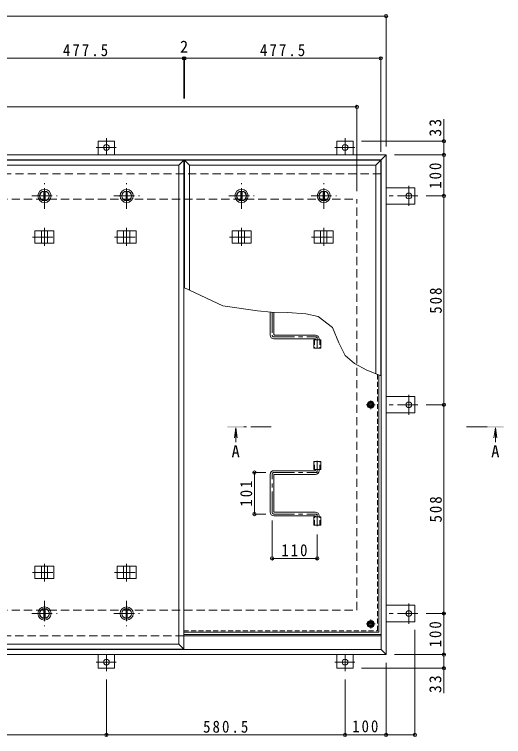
# Model space of a CAD drawing. Units: millimetres at full size, sheet at 1:10. Extents: x -2686 to 2752, y -1962 to 1894.
# Drawn here: x -1345 to -155, y -327 to 1431 of the extents above; entities that cross this region are included whole.
import ezdxf
from ezdxf.enums import TextEntityAlignment as Align

# ---------------------------------------------------------------- set-up
doc = ezdxf.new("R2010")
doc.units = ezdxf.units.MM
doc.header["$LTSCALE"] = 10
doc.header["$PDMODE"] = 32
doc.header["$PDSIZE"] = 8
for name, pattern in [('CHAIN1', [8, 5, -1, 1, -1]), ('DASHED1', [1.8, 1.2, -0.6]), ('DASHED2', [3, 2, -1])]:
    doc.linetypes.add(name, pattern=pattern)
for name, color, linetype, lineweight in [('0-1_躯体', 2, 'DASHED2', 9), ('0-2_仕上', 4, 'Continuous', 9), ('0-3_建具', 4, 'Continuous', 9), ('0-5_寸法', 7, 'Continuous', 9), ('0-6_ハッチ', 6, 'Continuous', 9), ('0-7_021', 5, 'Continuous', 5), ('0-A_061', 3, 'CHAIN1', 9), ('0-B_062', 2, 'Continuous', 9), ('0-C_084', 2, 'Continuous', 9), ('0-E_090', 3, 'Continuous', 9), ('0-F_092', 7, 'Continuous', 9)]:
    doc.layers.add(name, color=color, linetype=linetype, lineweight=lineweight)
doc.styles.add('ＭＳ ゴシック', font='')
doc.styles.get('ＭＳ ゴシック').set_extended_font_data('MS Gothic')

msp = doc.modelspace()

# ---------------------------------------------------------------- linework, layer by layer
at = {"layer": '0-1_躯体'}
for p, q in [((-452.35, 1042.92), (-2370.35, 1042.92)), ((-2311.35, 980.92), (-511.35, 980.92)), ((-511.35, -19.08), (-511.35, 980.92)), ((-2311.35, -19.08), (-511.35, -19.08)), ((-932.85, -81.08), (-2370.35, -81.08))]:
    msp.add_line(p, q, dxfattribs=at)
at = {"layer": '0-1_躯体', "linetype": 'Continuous'}
msp.add_line((-452.35, -81.08), (-932.85, -81.08), dxfattribs=at)
at = {"layer": '0-2_仕上'}
for p, q in [((-1410.35, 1075.92), (-932.85, 1075.92)), ((-944.85, 1063.92), (-932.85, 1075.92)), ((-932.85, -114.08), (-932.85, 1075.92)), ((-930.85, 1075.92), (-453.35, 1075.92)), ((-918.85, 1063.92), (-930.85, 1075.92)), ((-930.85, 765.58), (-930.85, 1075.92)), ((-465.35, 1063.92), (-453.35, 1075.92)), ((-453.35, 551.69), (-453.35, 1075.92)), ((-1398.35, 1063.92), (-944.85, 1063.92)), ((-944.85, -102.08), (-944.85, 1063.92)), ((-918.85, 1063.92), (-465.35, 1063.92)), ((-918.85, 759.88), (-918.85, 1063.92)), ((-465.35, 556.34), (-465.35, 1063.92)), ((-806.37, 425.09), (-809.63, 400.3)), ((-806.37, 425.09), (-806.37, 389.48)), ((-806.37, 425.09), (-803.11, 400.3)), ((-174.65, 425.09), (-177.91, 400.3)), ((-174.65, 425.09), (-171.38, 400.3)), ((-174.65, 425.09), (-174.65, 389.48)), ((-1398.35, -102.08), (-944.85, -102.08)), ((-944.85, -102.08), (-932.85, -114.08)), ((-1410.35, -114.08), (-932.85, -114.08))]:
    msp.add_line(p, q, dxfattribs=at)
at = {"layer": '0-2_仕上', "color": 3}
for p, q in [((-616.5, 638.92), (-616.5, 618.92)), ((-616.5, 638.92), (-599.2, 638.92)), ((-599.2, 638.92), (-599.2, 618.92)), ((-616.5, 618.92), (-599.2, 618.92)), ((-616.5, 322.92), (-616.5, 342.92)), ((-616.5, 342.92), (-599.2, 342.92)), ((-599.2, 322.92), (-599.2, 342.92)), ((-616.5, 322.92), (-599.2, 322.92)), ((-616.5, 187.92), (-616.5, 207.92)), ((-616.5, 207.92), (-599.2, 207.92)), ((-599.2, 187.92), (-599.2, 207.92)), ((-616.5, 187.92), (-599.2, 187.92))]:
    msp.add_line(p, q, dxfattribs=at)
at = {"layer": '0-2_仕上', "color": 3, "linetype": 'DASHED1'}
for p, q in [((-614.2, 638.92), (-614.2, 618.92)), ((-601.5, 638.92), (-601.5, 618.92)), ((-614.2, 322.92), (-614.2, 342.92)), ((-601.5, 322.92), (-601.5, 342.92)), ((-614.2, 187.92), (-614.2, 207.92)), ((-601.5, 187.92), (-601.5, 207.92))]:
    msp.add_line(p, q, dxfattribs=at)
at = {"layer": '0-2_仕上', "linetype": 'CHAIN1'}
for p, q in [((-719.72, 427.09), (-786.37, 427.09)), ((-194.65, 427.09), (-246.33, 427.09))]:
    msp.add_line(p, q, dxfattribs=at)
at = {"layer": '0-2_仕上'}
for points in [[(-826.37, 425.09), (-826.37, 429.09), (-786.37, 425.09), (-786.37, 429.09)], [(-194.65, 425.09), (-194.65, 429.09), (-154.65, 425.09), (-154.65, 429.09)]]:
    msp.add_solid(points, dxfattribs=at)
at = {"layer": '0-3_建具', "color": 2}
for p, q in [((-440.35, 1088.92), (-2382.35, 1088.92)), ((-452.35, 1076.92), (-2370.35, 1076.92)), ((-440.35, 1088.92), (-452.35, 1076.92)), ((-452.35, -115.08), (-452.35, 1076.92)), ((-440.35, -127.08), (-440.35, 1088.92)), ((-452.35, -81.08), (-932.85, -81.08)), ((-452.35, -115.08), (-2370.35, -115.08)), ((-440.35, -127.08), (-452.35, -115.08)), ((-440.35, -127.08), (-2382.35, -127.08))]:
    msp.add_line(p, q, dxfattribs=at)
at = {"layer": '0-3_建具'}
for p, q in [((-1294.69, 903.92), (-1294.69, 873.92)), ((-1294.69, 903.92), (-1248.51, 903.92)), ((-1279.1, 903.92), (-1279.1, 873.92)), ((-1264.1, 903.92), (-1264.1, 873.92)), ((-1248.51, 903.92), (-1248.51, 873.92)), ((-1094.69, 903.92), (-1094.69, 873.92)), ((-1094.69, 903.92), (-1048.51, 903.92)), ((-1079.1, 903.92), (-1079.1, 873.92)), ((-1064.1, 903.92), (-1064.1, 873.92)), ((-1048.51, 903.92), (-1048.51, 873.92)), ((-815.19, 903.92), (-815.19, 873.92)), ((-815.19, 903.92), (-769.01, 903.92)), ((-799.6, 903.92), (-799.6, 873.92)), ((-784.6, 903.92), (-784.6, 873.92)), ((-769.01, 903.92), (-769.01, 873.92)), ((-615.19, 903.92), (-615.19, 873.92)), ((-615.19, 903.92), (-569.01, 903.92)), ((-599.6, 903.92), (-599.6, 873.92)), ((-584.6, 903.92), (-584.6, 873.92)), ((-569.01, 903.92), (-569.01, 873.92)), ((-1294.69, 873.92), (-1248.51, 873.92)), ((-1094.69, 873.92), (-1048.51, 873.92)), ((-815.19, 873.92), (-769.01, 873.92)), ((-615.19, 873.92), (-569.01, 873.92)), ((-1294.69, 57.92), (-1294.69, 87.92)), ((-1294.69, 87.92), (-1248.51, 87.92)), ((-1279.1, 57.92), (-1279.1, 87.92)), ((-1264.1, 57.92), (-1264.1, 87.92)), ((-1248.51, 57.92), (-1248.51, 87.92)), ((-1094.69, 57.92), (-1094.69, 87.92)), ((-1094.69, 87.92), (-1048.51, 87.92)), ((-1079.1, 57.92), (-1079.1, 87.92)), ((-1064.1, 57.92), (-1064.1, 87.92)), ((-1048.51, 57.92), (-1048.51, 87.92)), ((-1294.69, 57.92), (-1248.51, 57.92)), ((-1094.69, 57.92), (-1048.51, 57.92))]:
    msp.add_line(p, q, dxfattribs=at)
at = {"layer": '0-3_建具', "linetype": 'CHAIN1'}
for p, q in [((-1271.6, 911.04), (-1271.6, 867.8)), ((-1071.6, 911.04), (-1071.6, 867.8)), ((-792.1, 911.04), (-792.1, 867.8)), ((-592.1, 911.04), (-592.1, 867.8)), ((-1301.01, 888.92), (-1242.19, 888.92)), ((-1101.01, 888.92), (-1042.19, 888.92)), ((-821.51, 888.92), (-762.69, 888.92)), ((-621.51, 888.92), (-562.69, 888.92)), ((-1271.6, 50.81), (-1271.6, 94.04)), ((-1071.6, 50.81), (-1071.6, 94.04)), ((-1301.01, 72.92), (-1242.19, 72.92)), ((-1101.01, 72.92), (-1042.19, 72.92))]:
    msp.add_line(p, q, dxfattribs=at)
at = {"layer": '0-5_寸法'}
for p, q in [((-299.63, 1122.12), (-299.63, 1175.88)), ((-299.63, -160.28), (-299.63, -220.62))]:
    msp.add_line(p, q, dxfattribs=at)
msp.add_lwpolyline([(-452.35, 551.31), (-486.89, 564.68), (-517.12, 581.1), (-539.69, 600.34), (-555.05, 631.79), (-570.86, 669.25), (-605.83, 695.47), (-635.79, 702.13), (-679.91, 705.46), (-720.29, 705.88), (-753.58, 709.62), (-837.71, 721.28), (-932.85, 766.54)], dxfattribs=at)
at = {"layer": '0-6_ハッチ'}
for p, q in [((-722.35, 706.11), (-722.35, 650.42)), ((-713.35, 705.81), (-713.35, 651.42)), ((-712.35, 650.42), (-612.35, 650.42)), ((-613.35, 641.42), (-713.35, 641.42)), ((-612.35, 640.42), (-612.35, 638.92)), ((-603.35, 641.42), (-603.35, 638.92)), ((-613.35, 320.42), (-713.35, 320.42)), ((-612.35, 321.42), (-612.35, 322.92)), ((-603.35, 320.42), (-603.35, 322.92)), ((-722.35, 219.42), (-722.35, 311.42)), ((-713.35, 220.42), (-713.35, 310.42)), ((-712.35, 311.42), (-612.35, 311.42)), ((-712.35, 219.42), (-612.35, 219.42)), ((-613.35, 210.42), (-713.35, 210.42)), ((-612.35, 209.42), (-612.35, 207.92)), ((-603.35, 210.42), (-603.35, 207.92)), ((-932.85, -78.08), (-452.35, -78.08)), ((-932.85, -81.08), (-452.35, -81.08))]:
    msp.add_line(p, q, dxfattribs=at)
at = {"layer": '0-6_ハッチ', "linetype": 'CHAIN1'}
for p, q in [((-717.85, 705.6), (-717.85, 650.43)), ((-713.34, 645.92), (-607.85, 645.92)), ((-607.85, 617.54), (-607.85, 645.92)), ((-607.85, 344.3), (-607.85, 315.92)), ((-717.85, 219.43), (-717.85, 311.41)), ((-713.34, 315.92), (-607.85, 315.92)), ((-713.34, 214.92), (-607.85, 214.92)), ((-607.85, 185.04), (-607.85, 214.92))]:
    msp.add_line(p, q, dxfattribs=at)
at = {"layer": '0-6_ハッチ'}
for centre, radius, start, end in [((-713.35, 650.42), 9, 180, 270), ((-712.35, 651.42), 1, 180, 270), ((-612.35, 641.42), 9, 0, 90), ((-613.35, 640.42), 1, 0, 90), ((-713.35, 311.42), 9, 90, 180), ((-613.35, 321.42), 1, 270, 0), ((-612.35, 320.42), 9, 270, 0), ((-712.35, 310.42), 1, 90, 180), ((-713.35, 219.42), 9, 180, 270), ((-712.35, 220.42), 1, 180, 270), ((-612.35, 210.42), 9, 0, 90), ((-613.35, 209.42), 1, 0, 90)]:
    msp.add_arc(centre, radius, start, end, dxfattribs=at)
at = {"layer": '0-6_ハッチ', "linetype": 'CHAIN1'}
for centre, radius, start, end in [((-713.34, 650.43), 4.51, 180, 270), ((-612.35, 641.42), 4.5, 360, 89.70431), ((-612.35, 320.42), 4.5, 270.29569, 0), ((-713.34, 311.41), 4.51, 90, 180), ((-713.34, 219.43), 4.51, 180, 270), ((-612.35, 210.42), 4.5, 0, 89.70431)]:
    msp.add_arc(centre, radius, start, end, dxfattribs=at)
at = {"layer": '0-7_021'}
for centre, radius in [((-477.85, 480.92), 5), ((-477.85, 480.92), 4.19), ((-477.85, -52.58), 5), ((-477.85, -52.58), 4.19)]:
    msp.add_circle(centre, radius, dxfattribs=at)
at = {"layer": '0-A_061', "linetype": 'DASHED1'}
for p in [(-461.05, 554.68), (-932.85, -69.38)]:
    msp.add_line(p, (-461.05, -69.38), dxfattribs=at)
at = {"layer": '0-A_061', "linetype": 'Continuous'}
for q in [(-457.85, 553.44), (-932.85, -72.58)]:
    msp.add_line((-457.85, -72.58), q, dxfattribs=at)
at = {"layer": '0-A_061'}
for p, q in [((-467.17, 480.92), (-488.53, 480.92)), ((-477.85, 470.24), (-477.85, 491.6)), ((-467.17, -52.58), (-488.53, -52.58)), ((-477.85, -63.26), (-477.85, -41.9))]:
    msp.add_line(p, q, dxfattribs=at)
at = {"layer": '0-B_062'}
for p, q in [((-485.35, 480.92), (-481.6, 487.42)), ((-481.6, 487.42), (-474.1, 487.42)), ((-470.35, 480.92), (-474.1, 487.42)), ((-470.35, 480.92), (-474.1, 474.42)), ((-485.35, -52.58), (-481.6, -46.08)), ((-481.6, -46.08), (-474.1, -46.08)), ((-470.35, -52.58), (-474.1, -46.08)), ((-470.35, -52.58), (-474.1, -59.08))]:
    msp.add_line(p, q, dxfattribs=at)
for points in [[(-485.35, 480.92), (-481.6, 474.42), (-474.1, 474.42)], [(-485.35, -52.58), (-481.6, -59.08), (-474.1, -59.08)]]:
    msp.add_lwpolyline(points, dxfattribs=at)
for centre, radius in [((-477.85, 480.92), 8.5), ((-477.85, 480.92), 6.5), ((-477.85, -52.58), 8.5), ((-477.85, -52.58), 6.5)]:
    msp.add_circle(centre, radius, dxfattribs=at)
at = {"layer": '0-C_084', "linetype": 'CHAIN1'}
for p, q in [((-1271.6, 957.92), (-1271.6, 1019.92)), ((-1071.6, 957.92), (-1071.6, 1019.92)), ((-792.1, 957.92), (-792.1, 1019.92)), ((-592.1, 957.92), (-592.1, 1019.92)), ((-1302.6, 988.92), (-1240.6, 988.92)), ((-1102.6, 988.92), (-1040.6, 988.92)), ((-823.1, 988.92), (-761.1, 988.92)), ((-623.1, 988.92), (-561.1, 988.92)), ((-1271.6, 3.92), (-1271.6, -58.08)), ((-1071.6, 3.92), (-1071.6, -58.08)), ((-1302.6, -27.08), (-1240.6, -27.08)), ((-1102.6, -27.08), (-1040.6, -27.08))]:
    msp.add_line(p, q, dxfattribs=at)
at = {"layer": '0-C_084'}
for p, q in [((-1273.1, 1000.33), (-1273.1, 977.52)), ((-1270.1, 1000.33), (-1270.1, 977.52)), ((-1073.1, 1000.33), (-1073.1, 977.52)), ((-1070.1, 1000.33), (-1070.1, 977.52)), ((-793.6, 1000.33), (-793.6, 977.52)), ((-790.6, 1000.33), (-790.6, 977.52)), ((-593.6, 1000.33), (-593.6, 977.52)), ((-590.6, 1000.33), (-590.6, 977.52)), ((-1273.1, -38.48), (-1273.1, -15.67)), ((-1270.1, -38.48), (-1270.1, -15.67)), ((-1073.1, -38.48), (-1073.1, -15.67)), ((-1070.1, -38.48), (-1070.1, -15.67))]:
    msp.add_line(p, q, dxfattribs=at)
for centre, radius in [((-1271.6, 988.92), 16), ((-1071.6, 988.92), 16), ((-792.1, 988.92), 16), ((-592.1, 988.92), 16), ((-1271.6, 988.92), 12), ((-1271.6, 988.92), 11.5), ((-1071.6, 988.92), 12), ((-1071.6, 988.92), 11.5), ((-792.1, 988.92), 12), ((-792.1, 988.92), 11.5), ((-592.1, 988.92), 12), ((-592.1, 988.92), 11.5), ((-1271.6, -27.08), 16), ((-1271.6, -27.08), 12), ((-1271.6, -27.08), 11.5), ((-1071.6, -27.08), 16), ((-1071.6, -27.08), 12), ((-1071.6, -27.08), 11.5)]:
    msp.add_circle(centre, radius, dxfattribs=at)
at = {"layer": '0-E_090', "linetype": 'CHAIN1'}
for p, q in [((-1120.85, 1129.28), (-1120.85, 1089.12)), ((-540.35, 1129.28), (-540.35, 1089.12)), ((-1145.69, 1107.12), (-1096.8, 1107.12)), ((-565.19, 1107.12), (-516.3, 1107.12)), ((-385.15, 1013.76), (-385.15, 964.88)), ((-362.99, 988.92), (-440.35, 988.92)), ((-385.15, 456.08), (-385.15, 504.97)), ((-362.99, 480.92), (-440.35, 480.92)), ((-385.15, -51.92), (-385.15, -3.03)), ((-362.99, -27.08), (-440.35, -27.08)), ((-1120.85, -167.43), (-1120.85, -127.28)), ((-540.35, -167.43), (-540.35, -127.28)), ((-1145.69, -145.28), (-1096.8, -145.28)), ((-565.19, -145.28), (-516.3, -145.28))]:
    msp.add_line(p, q, dxfattribs=at)
at = {"layer": '0-E_090'}
for p, q in [((-1140.85, 1088.92), (-1140.85, 1122.12)), ((-1140.85, 1122.12), (-1100.85, 1122.12)), ((-1100.85, 1088.92), (-1100.85, 1122.12)), ((-560.35, 1122.12), (-520.35, 1122.12)), ((-560.35, 1088.92), (-560.35, 1122.12)), ((-520.35, 1088.92), (-520.35, 1122.12)), ((-440.35, 1008.92), (-370.15, 1008.92)), ((-370.15, 1008.92), (-370.15, 968.92)), ((-440.35, 968.92), (-370.15, 968.92)), ((-440.35, 500.92), (-370.15, 500.92)), ((-370.15, 460.92), (-370.15, 500.92)), ((-440.35, 460.92), (-370.15, 460.92)), ((-440.35, -7.08), (-370.15, -7.08)), ((-370.15, -47.08), (-370.15, -7.08)), ((-440.35, -47.08), (-370.15, -47.08)), ((-1140.85, -127.08), (-1140.85, -160.28)), ((-1100.85, -127.08), (-1100.85, -160.28)), ((-560.35, -127.08), (-560.35, -160.28)), ((-520.35, -127.08), (-520.35, -160.28)), ((-1140.85, -160.28), (-1100.85, -160.28)), ((-560.35, -160.28), (-520.35, -160.28))]:
    msp.add_line(p, q, dxfattribs=at)
for centre in [(-1120.85, 1107.12), (-540.35, 1107.12), (-385.15, 988.92), (-385.15, 480.92), (-385.15, -27.08), (-1120.85, -145.28), (-540.35, -145.28)]:
    msp.add_circle(centre, 7, dxfattribs=at)
at = {"layer": '0-F_092'}
for p, q in [((-2382.35, 1426.64), (-440.35, 1426.64)), ((-440.35, 1429.64), (-440.35, 1108.92)), ((-1410.35, 1323.84), (-932.85, 1323.84)), ((-932.85, 1326.84), (-932.85, 1226.2)), ((-932.85, 1323.84), (-930.85, 1323.84)), ((-930.85, 1326.84), (-930.85, 1226.2)), ((-930.85, 1323.84), (-453.35, 1323.84)), ((-453.35, 1326.84), (-453.35, 1095.92)), ((-2311.35, 1205.64), (-511.35, 1205.64)), ((-511.35, 1208.64), (-511.35, 1000.92)), ((-296.63, 1122.12), (-500.35, 1122.12)), ((-299.63, 1088.92), (-299.63, 1122.12)), ((-296.63, 1088.92), (-420.35, 1088.92)), ((-299.63, 1088.92), (-299.63, 988.92)), ((-296.63, 988.92), (-342.99, 988.92)), ((-299.63, 480.92), (-299.63, 988.92)), ((-296.63, 480.92), (-342.99, 480.92)), ((-299.63, -27.08), (-299.63, 480.92)), ((-763.81, 315.92), (-733.34, 315.92)), ((-760.81, 315.92), (-760.81, 214.92)), ((-763.81, 214.92), (-733.34, 214.92)), ((-717.85, 103.9), (-717.85, 199.43)), ((-607.85, 103.9), (-607.85, 165.04)), ((-717.85, 106.9), (-607.85, 106.9)), ((-296.63, -27.08), (-342.99, -27.08)), ((-299.63, -27.08), (-299.63, -127.08)), ((-370.15, -325.53), (-370.15, -67.08)), ((-296.63, -127.08), (-420.35, -127.08)), ((-299.63, -127.08), (-299.63, -160.28)), ((-440.35, -325.53), (-440.35, -147.08)), ((-296.63, -160.28), (-500.35, -160.28)), ((-1120.85, -325.53), (-1120.85, -187.43)), ((-540.35, -325.53), (-540.35, -187.43)), ((-1701.85, -322.53), (-1120.85, -322.53)), ((-1120.85, -322.53), (-540.35, -322.53)), ((-540.35, -322.53), (-440.35, -322.53)), ((-440.35, -322.53), (-370.15, -322.53))]:
    msp.add_line(p, q, dxfattribs=at)
for p in [(-440.35, 1426.64), (-932.85, 1323.84), (-930.85, 1323.84), (-453.35, 1323.84), (-511.35, 1205.64), (-299.63, 1122.12), (-299.63, 1088.92), (-299.63, 988.92), (-299.63, 480.92), (-760.81, 315.92), (-760.81, 214.92), (-717.85, 106.9), (-607.85, 106.9), (-299.63, -27.08), (-299.63, -127.08), (-299.63, -160.28), (-1120.85, -322.53), (-540.35, -322.53), (-440.35, -322.53), (-370.15, -322.53)]:
    msp.add_point(p, dxfattribs=at)

# ---------------------------------------------------------------- texts
at = {"layer": '0-5_寸法', "color": 2, "style": 'ＭＳ ゴシック'}
for p in [(-816.37, 344.39), (-184.65, 344.39)]:
    msp.add_text('A', height=29.33, dxfattribs=at).set_placement(p, align=Align.BOTTOM_LEFT)
at = {"layer": '0-F_092', "color": 2, "style": 'ＭＳ ゴシック'}
msp.add_text('2', height=29.33, dxfattribs=at).set_placement((-941.85, 1328.84), align=Align.BOTTOM_LEFT)
at = {"layer": '0-F_092', "color": 2, "char_height": 29.33, "attachment_point": 7, "style": 'ＭＳ ゴシック'}
for s, insert in [('\\T1.28;\\W0.9;477.5', (-1226.6, 1328.84)), ('\\T1.28;\\W0.9;477.5', (-747.1, 1328.84)), ('\\T1.27;\\W0.9;110', (-695.35, 111.9)), ('\\T1.28;\\W0.9;580.5', (-885.6, -317.53)), ('\\T1.27;\\W0.9;100', (-522.85, -316.53))]:
    msp.add_mtext(s, dxfattribs=dict(at, insert=insert))
at = {"layer": '0-F_092', "color": 2, "char_height": 29.33, "attachment_point": 7, "rotation": 90, "style": 'ＭＳ ゴシック'}
for s, insert in [('\\T1.27;\\W0.95;33', (-305.63, 1133.38)), ('\\T1.27;\\W0.9;100', (-305.63, 1006.42)), ('\\T1.27;\\W0.9;508', (-304.63, 702.42)), ('\\T1.27;\\W0.9;101', (-765.81, 232.92)), ('\\T1.27;\\W0.9;508', (-304.63, 194.42)), ('\\T1.27;\\W0.9;100', (-305.63, -109.58)), ('\\T1.27;\\W0.95;33', (-305.63, -220.62))]:
    msp.add_mtext(s, dxfattribs=dict(at, insert=insert))

doc.saveas('drawing.dxf')
